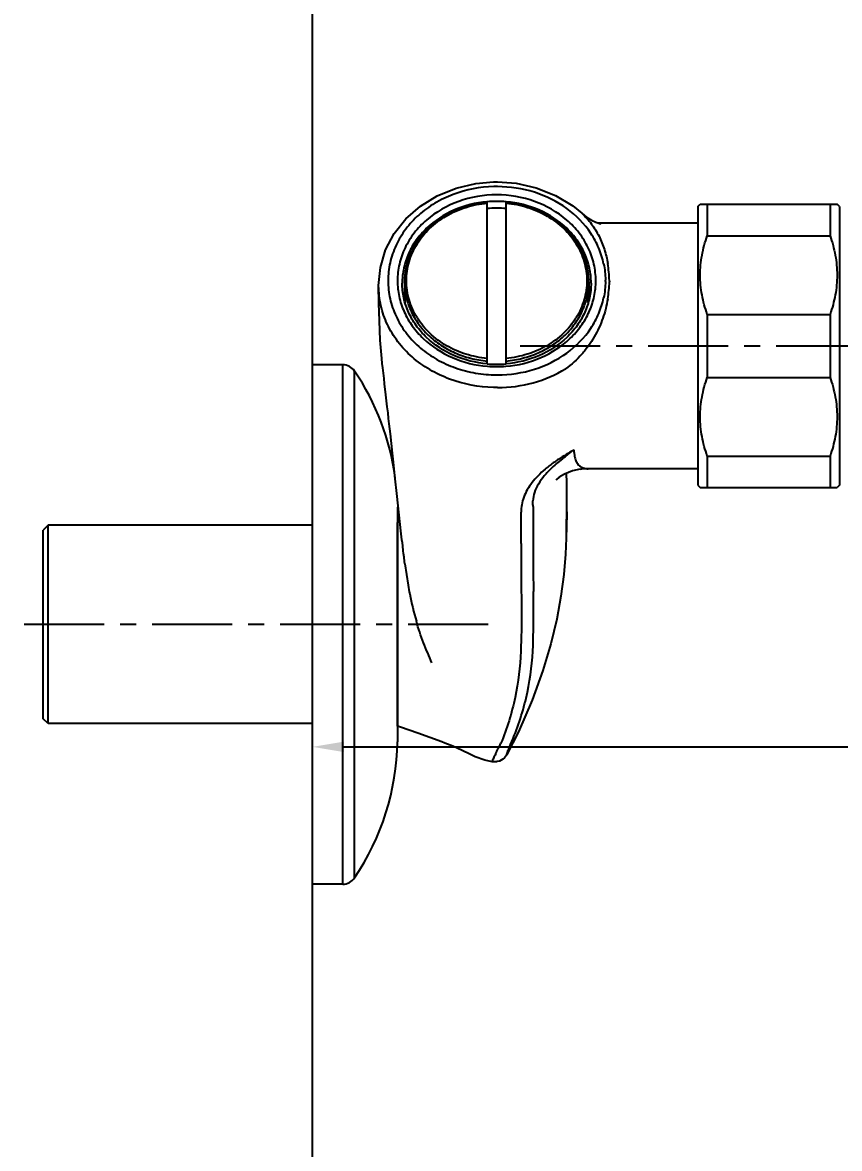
# Model space of a CAD drawing. Header units: millimetres. Extents: x 789 to 1209, y 393 to 987.
# Drawn here: x 997.2 to 1062.1, y 689.6 to 779 of the extents above; entities that cross this region are included whole.
import ezdxf

# ---------------------------------------------------------------- set-up
doc = ezdxf.new("R2010")
doc.units = ezdxf.units.MM
doc.header["$LTSCALE"] = 0.1
doc.linetypes.add('CENTERX2', pattern=[101.6, 63.5, -12.7, 12.7, -12.7])
for name, color, linetype in [('02___PRT_ALL_AXES', 7, 'Continuous'), ('CENTER', 1, 'CENTERX2'), ('DIM', 3, 'Continuous')]:
    doc.layers.add(name, color=color, linetype=linetype)
doc.styles.get("Standard").update_dxf_attribs({"font": 'arial.ttf'})
doc.dimstyles.new('ISO-25', dxfattribs={"dimtxt": 2.5, "dimasz": 2.5, "dimexe": 1.25, "dimexo": 0.625, "dimtad": 1, "dimlfac": 1.333333, "dimtxsty": 'Standard', "dimcen": 2.5, "dimadec": 0, "dimazin": 0, "dimtfac": 1, "dimtmove": 0, "dimatfit": 3, "dimfxl": 0, "dimarcsym": 0})

# ---------------------------------------------------------------- blocks, each defined once
blk = doc.blocks.new('*D2')
at = {"layer": 'Defpoints', "color": 0}
for p in [(940.969, 754.884), (923.109, 487.632), (1008.917, 487.632)]:
    blk.add_point(p, dxfattribs=at)
at = {"layer": 'DIM', "color": 0, "lineweight": -2}
for p, q in [((940.344, 754.884), (921.859, 754.884)), ((923.109, 752.384), (923.109, 490.132)), ((1008.292, 487.632), (921.859, 487.632))]:
    blk.add_line(p, q, dxfattribs=at)
at = {"layer": 'DIM', "color": 0}
for points in [[(922.692, 752.384), (923.526, 752.384), (923.109, 754.884)], [(922.692, 490.132), (923.526, 490.132), (923.109, 487.632)]]:
    blk.add_solid(points, dxfattribs=at)
at = {"layer": 'DIM', "color": 0, "insert": (921.208, 621.258), "char_height": 2.5, "attachment_point": 5, "rotation": 90}
blk.add_mtext('1200', dxfattribs=at)
blk = doc.blocks.new('*D24')
at = {"layer": 'Defpoints', "color": 0}
for p in [(1146.932, 764.739), (1146.932, 721.455), (1020.221, 710.549)]:
    blk.add_point(p, dxfattribs=at)
at = {"layer": 'DIM', "color": 0, "lineweight": -2}
for p, q in [((1146.932, 764.114), (1146.932, 720.205)), ((1020.221, 711.174), (1020.221, 722.705)), ((1022.721, 721.455), (1144.432, 721.455))]:
    blk.add_line(p, q, dxfattribs=at)
at = {"layer": 'DIM', "color": 0}
for points in [[(1022.721, 721.872), (1022.721, 721.038), (1020.221, 721.455)], [(1144.432, 721.872), (1144.432, 721.038), (1146.932, 721.455)]]:
    blk.add_solid(points, dxfattribs=at)
at = {"layer": 'DIM', "color": 0, "insert": (1083.577, 723.582), "char_height": 2.5, "attachment_point": 5}
blk.add_mtext('168,95', dxfattribs=at)

msp = doc.modelspace()

# ---------------------------------------------------------------- linework, layer by layer
for p, q in [((1020.2214, 515.1747), (1020.2214, 906.6507)), ((1022.6345, 710.5493), (1022.6345, 751.7993)), ((1023.567, 711.045), (1023.567, 751.3037))]:
    msp.add_line(p, q)
at = {"color": 7, "linetype": 'Continuous'}
for p, q in [((1034.6082, 766.3235), (1034.9214, 766.3235)), ((1034.9214, 765.9485), (1034.6235, 765.9486)), ((1034.0917, 764.7491), (1034.0796, 764.748)), ((1034.0964, 751.8794), (1034.0964, 764.7187)), ((1035.5964, 751.8782), (1035.5964, 764.7187)), ((1035.6131, 764.748), (1035.6011, 764.7491)), ((1041.6034, 763.8393), (1041.6064, 763.8366)), ((1050.8214, 764.3618), (1051.0089, 764.5493)), ((1050.8214, 764.3618), (1050.8214, 742.2369)), ((1051.0089, 764.5493), (1061.8839, 764.5493)), ((1051.5714, 764.5493), (1051.5714, 762.0435)), ((1061.3214, 764.5493), (1061.3214, 762.0435)), ((1062.0714, 764.3618), (1061.8839, 764.5493)), ((1062.0714, 764.3618), (1062.0714, 742.2369)), ((1050.8214, 763.0598), (1042.9026, 763.0598)), ((1051.5714, 762.0435), (1061.3214, 762.0435)), ((1027.5339, 758.3993), (1027.5339, 758.3991)), ((1027.5339, 758.3993), (1027.5339, 757.5368)), ((1042.1589, 758.3993), (1042.1589, 757.5368)), ((1042.1589, 758.3991), (1042.1589, 758.3993)), ((1043.4865, 758.4167), (1043.4865, 758.532)), ((1043.7956, 758.4515), (1043.7989, 758.4981)), ((1043.7956, 758.4515), (1043.7956, 758.4305)), ((1025.4728, 758.101), (1025.4728, 758.0982)), ((1025.4733, 758.0621), (1025.4728, 758.0982)), ((1051.5714, 755.8051), (1061.3214, 755.8051)), ((1051.5714, 755.8051), (1051.5714, 750.7935)), ((1061.3214, 755.8051), (1061.3214, 750.7935)), ((1025.7226, 752.2994), (1025.7232, 752.2934)), ((1022.6343, 710.5493), (1022.6345, 751.7993)), ((1023.5668, 711.045), (1023.567, 751.3037)), ((1034.1081, 751.6844), (1034.1192, 751.6835)), ((1035.5735, 751.6835), (1035.5846, 751.6844)), ((1034.6235, 751.0001), (1034.9214, 751.0001)), ((1051.5714, 750.7935), (1061.3214, 750.7935)), ((1034.9214, 749.9913), (1034.6051, 749.9912)), ((1026.4945, 745.5356), (1026.4089, 746.3061)), ((1026.5768, 744.7896), (1026.4945, 745.5356)), ((1026.6571, 744.0584), (1026.5768, 744.7896)), ((1026.7738, 742.9899), (1026.6571, 744.0584)), ((1051.5714, 744.5551), (1061.3214, 744.5551)), ((1051.5714, 744.5551), (1051.5714, 742.0493)), ((1061.3214, 744.5551), (1061.3214, 742.0493)), ((1040.4137, 742.4243), (1040.4063, 743.188)), ((1041.4853, 743.4965), (1041.492, 743.4974)), ((1042.1186, 743.5388), (1042.1207, 743.5388)), ((1050.8214, 743.5388), (1042.1282, 743.5388)), ((1026.9525, 741.3469), (1026.7738, 742.9899)), ((1050.8214, 742.2368), (1051.0089, 742.0493)), ((1051.0089, 742.0493), (1061.8839, 742.0493)), ((1062.0714, 742.2368), (1061.8839, 742.0493)), ((1027.1699, 739.3536), (1026.9525, 741.3469)), ((1026.9688, 740.4946), (1026.9688, 721.8541)), ((1037.7443, 740.5325), (1037.7432, 738.0807)), ((1036.7841, 737.6144), (1036.7859, 740.083)), ((999.2214, 739.0493), (998.8464, 738.6743)), ((999.2214, 723.2993), (999.2214, 739.0493)), ((1020.2214, 739.0493), (999.2214, 739.0493)), ((1026.9714, 723.0909), (1026.9714, 739.2679)), ((1027.2774, 738.377), (1027.1699, 739.3536)), ((998.8464, 723.6745), (998.8464, 738.6741)), ((1027.5652, 735.993), (1027.8214, 734.2942)), ((1036.8113, 733.3314), (1036.8112, 733.3161)), ((1037.7744, 733.7909), (1037.7744, 733.8042)), ((999.2214, 723.2993), (998.8464, 723.6743)), ((1020.2214, 723.2993), (999.2214, 723.2993)), ((1036.5693, 722.6517), (1035.6582, 720.8496)), ((1032.7071, 720.8679), (1032.7073, 720.8678)), ((1035.6582, 720.8496), (1035.6581, 720.8494)), ((1034.4836, 720.2731), (1034.4837, 720.2731))]:
    msp.add_line(p, q, dxfattribs=at)
for points in [[(1025.4728, 758.101), (1025.6158, 759.5168), (1026.0329, 760.921), (1026.7186, 762.2173), (1027.6475, 763.3853), (1028.7938, 764.3911), (1030.1314, 765.209), (1031.6207, 765.8189), (1033.1892, 766.1943), (1034.608, 766.3236)], [(1034.9214, 766.3234), (1036.3998, 766.2175), (1037.9967, 765.86), (1039.5124, 765.2579), (1040.889, 764.4239), (1041.6034, 763.8393)], [(1041.6041, 763.8408), (1041.9821, 763.5364), (1042.3829, 763.2854), (1042.7247, 763.1229), (1042.9665, 763.0372), (1043.0137, 763.0238)], [(1043.0137, 763.0238), (1043.0831, 763.0068), (1043.0761, 763.0078)], [(1025.724, 752.2951), (1025.604, 753.7541), (1025.5318, 755.2853), (1025.4927, 756.6862), (1025.4726, 758.0619)], [(1026.0566, 749.4074), (1025.954, 750.2923), (1025.9046, 750.7161), (1025.8553, 751.1426), (1025.8087, 751.5482), (1025.7658, 751.9106), (1025.7232, 752.2934)], [(1026.4089, 746.3061), (1026.3182, 747.1148), (1026.2699, 747.5422), (1026.2189, 747.992), (1026.1653, 748.4623), (1026.1105, 748.9398), (1026.0566, 749.4074)], [(1041.492, 743.4974), (1040.8665, 743.3659), (1040.2432, 743.1246), (1039.8224, 742.8737), (1039.5956, 742.6868), (1039.5429, 742.6319)], [(1042.1201, 743.5388), (1041.9133, 743.5347), (1041.5932, 743.5101), (1041.4852, 743.4967)], [(1040.4145, 740.1259), (1040.4132, 739.9957), (1040.3977, 738.9692), (1040.3762, 738.0277)], [(1027.384, 737.4319), (1027.3571, 737.6665), (1027.3302, 737.9042), (1027.2774, 738.377)], [(1040.3759, 738.0278), (1040.3206, 736.7467), (1040.1807, 735.1341), (1039.9493, 733.4147), (1039.6145, 731.5944), (1039.1525, 729.643), (1038.5207, 727.5085), (1037.6667, 725.1581), (1036.5693, 722.6517)], [(1027.5656, 735.9929), (1027.5397, 736.1696), (1027.4932, 736.5131), (1027.457, 736.806), (1027.4317, 737.0218), (1027.384, 737.4319)], [(1027.2096, 723.0305), (1027.0586, 723.0736), (1026.9714, 723.0909)], [(1030.7323, 721.7503), (1030.4824, 721.8443), (1028.5853, 722.5437), (1027.2094, 723.0299)], [(1032.7071, 720.8679), (1032.1079, 721.1661), (1031.3685, 721.4968), (1030.7322, 721.7504)], [(1034.4836, 720.2731), (1033.9054, 720.399), (1033.1463, 720.6607), (1032.7073, 720.868)], [(1035.6579, 720.8492), (1035.6315, 720.8031), (1035.5589, 720.6966), (1035.4652, 720.5894), (1035.35, 720.4884), (1035.2147, 720.3995), (1035.0623, 720.329), (1034.8958, 720.2806), (1034.8466, 720.2715)], [(1034.8466, 720.2715), (1034.8011, 720.2651), (1034.5851, 720.26), (1034.4834, 720.272)]]:
    msp.add_lwpolyline(points, dxfattribs=at)
for centre, radius, start, end in [((1034.8464, 756.118), 8.664, 85.002819, 94.997188), ((1034.8464, 755.7953), 8.4493, 84.90746, 95.09254), ((1033.6161, 758.6897), 5.9773, 211.554284, 212.108673), ((1036.0766, 758.6897), 5.9773, 327.891327, 328.445715), ((1022.6345, 750.6743), 1.125, 34.017117, 90), ((1034.8464, 760.5633), 8.7214, 265.062743, 274.936355), ((1034.8464, 760.7525), 9.0981, 265.41566, 274.58418), ((1030.6106, 757.0544), 15.848, 307.206699, 310.376956), ((929.4242, 741.2373), 110.9959, 359.426309, 0.612654), ((929.4361, 741.2374), 110.984, 358.483056, 359.426189), ((1307.7424, 737.8003), 269.9985, 179.940357, 180.84832), ((1297.9245, 737.0796), 261.1404, 179.882661, 180.822397), ((1019.2292, 730.3385), 18.1266, 329.951074, 331.663932), ((1015.1494, 730.6208), 22.6581, 336.684624, 337.989424), ((1022.6345, 711.6743), 1.125, 270, 325.982882)]:
    msp.add_arc(centre, radius, start, end, dxfattribs=at)
for points, knots in [([(1034.6235, 765.9486), (1033.5262, 765.9245), (1031.8795, 765.6063), (1029.9223, 764.6729), (1028.638, 763.7455), (1027.5914, 762.6114), (1026.816, 761.3215), (1026.3335, 759.9266), (1026.2245, 758.9555), (1026.2225, 758.4743)], [0, 0, 0, 0, 0.2653412, 0.3954493, 0.5224037, 0.6458154, 0.7659889, 0.8836784, 1, 1, 1, 1]), ([(1043.3421, 759.8219), (1043.2555, 760.2485), (1042.9932, 761.094), (1042.1377, 762.6803), (1040.4746, 764.3708), (1037.8671, 765.6537), (1035.908, 765.9484), (1034.9214, 765.9485)], [0, 0, 0, 0, 0.1164174, 0.2349304, 0.4796149, 0.7361, 1, 1, 1, 1]), ([(1042.7214, 758.4743), (1042.7214, 758.9207), (1042.6183, 759.8222), (1042.1625, 761.1148), (1041.4244, 762.3033), (1040.092, 763.7021), (1037.8832, 764.956), (1034.8464, 765.4664), (1031.8096, 764.956), (1029.6007, 763.7021), (1028.2684, 762.3033), (1027.5303, 761.1148), (1027.0744, 759.8222), (1026.9714, 758.9207), (1026.9714, 758.4743)], [0, 0, 0, 0, 0.0581515, 0.1170181, 0.177189, 0.239019, 0.367202, 0.5, 0.632798, 0.760981, 0.822811, 0.8829819, 0.9418485, 1, 1, 1, 1]), ([(1034.0796, 764.748), (1033.1797, 764.6679), (1031.4252, 764.231), (1029.5479, 763.0074), (1028.4281, 761.7174), (1027.8113, 760.6421), (1027.4319, 759.4858), (1027.3464, 758.6842), (1027.3464, 758.2868)], [0, 0, 0, 0, 0.2656079, 0.5212164, 0.6446628, 0.7650808, 0.8831733, 1, 1, 1, 1]), ([(1034.0964, 764.7187), (1033.6541, 764.6791), (1032.7796, 764.5303), (1031.5323, 764.1024), (1030.3935, 763.4838), (1029.4016, 762.6939), (1028.5903, 761.7579), (1027.9882, 760.7058), (1027.6174, 759.5736), (1027.5338, 758.7884), (1027.5339, 758.3991)], [0, 0, 0, 0, 0.1334495, 0.2652727, 0.3946579, 0.5210664, 0.6443434, 0.7647537, 0.8829713, 1, 1, 1, 1]), ([(1028.5226, 755.5617), (1028.2533, 756.0003), (1027.8303, 756.9444), (1027.6114, 758.4734), (1027.8302, 760.0035), (1028.4714, 761.4363), (1029.4906, 762.6857), (1030.823, 763.6805), (1032.3874, 764.3658), (1033.5205, 764.5906), (1034.0964, 764.6431)], [0, 0, 0, 0, 0.1206601, 0.239109, 0.3575568, 0.478214, 0.602678, 0.7315609, 0.8644309, 1, 1, 1, 1]), ([(1042.1589, 758.3991), (1042.1589, 758.7884), (1042.0753, 759.5736), (1041.7045, 760.7058), (1041.1024, 761.7579), (1040.2912, 762.6939), (1039.2993, 763.4838), (1038.1604, 764.1024), (1036.9131, 764.5303), (1036.0386, 764.6791), (1035.5964, 764.7187)], [0, 0, 0, 0, 0.1170286, 0.2352462, 0.3556565, 0.4789336, 0.6053422, 0.7347273, 0.8665506, 1, 1, 1, 1]), ([(1035.5964, 764.6431), (1036.1722, 764.5906), (1037.3053, 764.3658), (1038.8697, 763.6805), (1040.2021, 762.6857), (1041.2213, 761.4363), (1041.8625, 760.0035), (1042.0814, 758.4734), (1041.8624, 756.9444), (1041.4395, 756.0003), (1041.1702, 755.5617)], [0, 0, 0, 0, 0.1355691, 0.2684391, 0.397322, 0.521786, 0.6424432, 0.760891, 0.8793399, 1, 1, 1, 1]), ([(1042.3464, 758.2868), (1042.3464, 758.6842), (1042.2608, 759.4858), (1041.8814, 760.6421), (1041.2646, 761.7174), (1040.1448, 763.0074), (1038.2675, 764.231), (1036.513, 764.6679), (1035.6131, 764.748)], [0, 0, 0, 0, 0.1168267, 0.2349192, 0.3553372, 0.4787836, 0.7343921, 1, 1, 1, 1]), ([(1041.6061, 763.8365), (1041.8894, 763.578), (1042.4042, 763.0052), (1043.0034, 762.0224), (1043.4338, 760.9575), (1043.6095, 760.2109), (1043.6664, 759.8331)], [0, 0, 0, 0, 0.2510598, 0.5003954, 0.7499105, 1, 1, 1, 1]), ([(1051.0089, 758.9243), (1051.0089, 759.4525), (1051.1106, 760.515), (1051.3946, 761.5415), (1051.5714, 762.0435)], [0, 0, 0, 0, 0.4980818, 1, 1, 1, 1]), ([(1061.3214, 762.0435), (1061.4981, 761.5415), (1061.7821, 760.515), (1061.8839, 759.4525), (1061.8839, 758.9243)], [0, 0, 0, 0, 0.5019186, 1, 1, 1, 1]), ([(1043.7989, 758.4981), (1043.795, 758.7224), (1043.7662, 759.1697), (1043.7016, 759.6128), (1043.6664, 759.8332)], [0, 0, 0, 0, 0.5012267, 1, 1, 1, 1]), ([(1026.2225, 758.4743), (1026.2242, 757.9932), (1026.3337, 757.0221), (1026.8161, 755.6273), (1027.5913, 754.3372), (1028.6381, 753.2032), (1029.9217, 752.2758), (1031.3838, 751.5796), (1032.9686, 751.1309), (1034.07, 751.0128), (1034.6235, 751.0001)], [0, 0, 0, 0, 0.1162091, 0.2337857, 0.3538434, 0.4771388, 0.6039748, 0.7339588, 0.8662908, 1, 1, 1, 1]), ([(1026.9714, 758.4743), (1026.9714, 758.0547), (1027.0623, 757.208), (1027.4653, 755.9873), (1028.1202, 754.8531), (1029.3088, 753.4946), (1031.2994, 752.2116), (1033.1567, 751.762), (1034.1081, 751.6844)], [0, 0, 0, 0, 0.1167788, 0.2348384, 0.3552468, 0.478708, 0.7343794, 1, 1, 1, 1]), ([(1027.5339, 758.3991), (1027.5339, 758.0117), (1027.6173, 757.2303), (1027.9871, 756.1032), (1028.5881, 755.0551), (1029.3985, 754.1218), (1030.3902, 753.3335), (1031.5295, 752.7157), (1032.7781, 752.2881), (1033.6535, 752.1395), (1034.0964, 752.0999)], [0, 0, 0, 0, 0.1166147, 0.2344859, 0.3546814, 0.4778982, 0.6044004, 0.7340116, 0.8661624, 1, 1, 1, 1]), ([(1035.5846, 751.6844), (1036.5361, 751.762), (1038.3933, 752.2116), (1040.3839, 753.4946), (1041.5725, 754.8531), (1042.2274, 755.9873), (1042.6305, 757.208), (1042.7214, 758.0547), (1042.7214, 758.4743)], [0, 0, 0, 0, 0.2656206, 0.521292, 0.6447532, 0.7651616, 0.8832212, 1, 1, 1, 1]), ([(1035.5964, 752.0999), (1036.0392, 752.1395), (1036.9147, 752.2881), (1038.1632, 752.7157), (1039.3026, 753.3335), (1040.2942, 754.1218), (1041.1046, 755.0551), (1041.7056, 756.1032), (1042.0754, 757.2303), (1042.1588, 758.0117), (1042.1589, 758.3991)], [0, 0, 0, 0, 0.1338375, 0.2659884, 0.3955996, 0.5221018, 0.6453186, 0.7655141, 0.8833853, 1, 1, 1, 1]), ([(1043.6664, 757.0393), (1043.7023, 757.2623), (1043.7694, 757.7078), (1043.7973, 758.1581), (1043.7989, 758.3824)], [0, 0, 0, 0, 0.5017451, 1, 1, 1, 1]), ([(1051.5714, 755.8051), (1051.3946, 756.3071), (1051.1106, 757.3336), (1051.0089, 758.3962), (1051.0089, 758.9243)], [0, 0, 0, 0, 0.5019186, 1, 1, 1, 1]), ([(1061.8839, 758.9243), (1061.8839, 758.3962), (1061.7821, 757.3336), (1061.4981, 756.3071), (1061.3214, 755.8051)], [0, 0, 0, 0, 0.4980818, 1, 1, 1, 1]), ([(1034.6051, 749.9912), (1033.4157, 750.0177), (1031.0735, 750.4693), (1028.5108, 751.9446), (1026.9724, 753.5894), (1026.1172, 754.9774), (1025.6023, 756.4911), (1025.4809, 757.5408), (1025.4733, 758.0621)], [0, 0, 0, 0, 0.2657768, 0.5221208, 0.6456274, 0.7658582, 0.883525, 1, 1, 1, 1]), ([(1034.0958, 751.8743), (1033.1915, 751.9525), (1031.4308, 752.3856), (1029.5461, 753.6049), (1028.4247, 754.8891), (1027.8093, 755.9558), (1027.4315, 757.1008), (1027.3464, 757.894), (1027.3464, 758.2868)], [0, 0, 0, 0, 0.2674356, 0.5238844, 0.6471842, 0.7670505, 0.8842555, 1, 1, 1, 1]), ([(1042.3464, 758.2868), (1042.3464, 757.894), (1042.2612, 757.1008), (1041.8834, 755.9558), (1041.268, 754.889), (1040.1466, 753.6048), (1038.2619, 752.3856), (1036.5011, 751.9525), (1035.5968, 751.8743)], [0, 0, 0, 0, 0.1157447, 0.2329497, 0.3528159, 0.4761155, 0.732564, 1, 1, 1, 1]), ([(1034.9214, 751.0001), (1035.908, 751.0002), (1037.867, 751.295), (1040.4746, 752.5779), (1042.1376, 754.2684), (1042.9933, 755.8546), (1043.2554, 756.7002), (1043.3418, 757.1268)], [0, 0, 0, 0, 0.2639002, 0.5203857, 0.7650708, 0.8835843, 1, 1, 1, 1]), ([(1043.6664, 757.0393), (1043.5852, 756.518), (1043.3208, 755.4722), (1042.7531, 754.2365), (1042.1513, 753.3031), (1041.4418, 752.4035), (1040.7905, 751.8195), (1040.3174, 751.4847)], [0, 0, 0, 0, 0.2380511, 0.4836248, 0.6099159, 0.7384596, 1, 1, 1, 1]), ([(1034.0964, 752.3055), (1033.5259, 752.3575), (1032.4032, 752.5791), (1030.8509, 753.2536), (1029.5253, 754.2315), (1028.8329, 755.0667), (1028.5531, 755.5126)], [0, 0, 0, 0, 0.2596836, 0.514274, 0.7613314, 1, 1, 1, 1]), ([(1041.1397, 755.5126), (1040.8598, 755.0667), (1040.1674, 754.2315), (1038.8419, 753.2536), (1037.2895, 752.5791), (1036.1668, 752.3575), (1035.5964, 752.3055)], [0, 0, 0, 0, 0.2386686, 0.485726, 0.7403164, 1, 1, 1, 1]), ([(1034.9214, 749.9913), (1035.8742, 749.9913), (1037.7656, 750.2495), (1039.5243, 750.9981), (1040.3178, 751.485)], [0, 0, 0, 0, 0.505809, 1, 1, 1, 1]), ([(1051.5714, 744.5551), (1051.3946, 745.0571), (1051.1106, 746.084), (1050.9582, 747.6743), (1051.1106, 749.2647), (1051.3946, 750.2915), (1051.5714, 750.7935)], [0, 0, 0, 0, 0.2509624, 0.5, 0.7490377, 1, 1, 1, 1]), ([(1061.3214, 750.7935), (1061.4981, 750.2915), (1061.7821, 749.2647), (1061.9345, 747.6743), (1061.7821, 746.084), (1061.4981, 745.0571), (1061.3214, 744.5551)], [0, 0, 0, 0, 0.2509624, 0.5, 0.7490377, 1, 1, 1, 1]), ([(1040.8771, 744.9813), (1040.8068, 744.9405), (1040.5285, 744.78), (1040.2569, 744.6084), (1040.0537, 744.4807)], [0, 0, 0, 0, 0.2531098, 1, 1, 1, 1]), ([(1040.8771, 744.9813), (1040.8884, 744.9857), (1040.9296, 745.0042), (1040.9664, 745.0308), (1040.9936, 745.0494)], [0, 0, 0, 0, 0.2685714, 1, 1, 1, 1]), ([(1041.0005, 744.8455), (1040.9994, 744.862), (1040.9952, 744.9301), (1040.9936, 744.9983), (1040.9936, 745.0498)], [0, 0, 0, 0, 0.2439226, 1, 1, 1, 1]), ([(1040.0537, 744.4807), (1039.9298, 744.4083), (1039.6923, 744.2526), (1039.3464, 744.0123), (1039.0133, 743.7703), (1038.6012, 743.4398), (1038.1364, 743.0093), (1037.6565, 742.4617), (1037.2734, 741.8902), (1036.9904, 741.301), (1036.825, 740.6945), (1036.7902, 740.2852), (1036.7859, 740.083)], [0, 0, 0, 0, 0.0752985, 0.1487678, 0.2209457, 0.2911996, 0.4257402, 0.5526439, 0.6722432, 0.7855574, 0.8939449, 1, 1, 1, 1]), ([(1040.1937, 744.4322), (1039.861, 744.1689), (1039.3086, 743.7131), (1038.6287, 743.003), (1038.1561, 742.354), (1037.8314, 741.6872), (1037.7415, 741.2193), (1037.728, 740.9933)], [0, 0, 0, 0, 0.2924613, 0.4928163, 0.6761108, 0.8439625, 1, 1, 1, 1]), ([(1041.0005, 744.8455), (1041.0065, 744.7064), (1041.0395, 744.4484), (1041.158, 744.1022), (1041.3421, 743.8316), (1041.5089, 743.7086), (1041.596, 743.6626)], [0, 0, 0, 0, 0.3016556, 0.5599146, 0.7864888, 1, 1, 1, 1]), ([(1041.596, 743.6626), (1041.6352, 743.6419), (1041.8, 743.5683), (1041.983, 743.5391), (1042.1187, 743.5388)], [0, 0, 0, 0, 0.2461258, 1, 1, 1, 1]), ([(1037.7445, 740.5328), (1037.7294, 740.6467), (1037.7207, 740.8009), (1037.7259, 740.9545), (1037.7281, 740.9933)], [0, 0, 0, 0, 0.7473848, 1, 1, 1, 1]), ([(1027.8214, 734.2946), (1027.8564, 734.0636), (1028.0233, 733.1), (1028.265, 732.1507), (1028.4711, 731.4358)], [0, 0, 0, 0, 0.2389862, 1, 1, 1, 1]), ([(1037.7357, 729.5171), (1037.747, 729.8807), (1037.7838, 731.3047), (1037.7898, 732.7296), (1037.7738, 733.7902)], [0, 0, 0, 0, 0.2553635, 1, 1, 1, 1]), ([(1036.8106, 733.3161), (1036.8158, 732.9685), (1036.8277, 731.5458), (1036.803, 730.123), (1036.7671, 729.0485)], [0, 0, 0, 0, 0.2443346, 1, 1, 1, 1]), ([(1029.7049, 728.1317), (1029.5854, 728.3884), (1029.3649, 728.9191), (1029.0365, 729.7285), (1028.7298, 730.5679), (1028.5516, 731.1435), (1028.4713, 731.4358)], [0, 0, 0, 0, 0.240678, 0.4882276, 0.7423818, 1, 1, 1, 1]), ([(1036.7664, 729.0485), (1036.7238, 727.814), (1036.4154, 725.3138), (1035.6642, 722.9094), (1035.1839, 721.7348)], [0, 0, 0, 0, 0.4932655, 1, 1, 1, 1]), ([(1036.1561, 722.129), (1036.6386, 723.3141), (1037.4019, 725.7412), (1037.6946, 728.2682), (1037.7347, 729.5165)], [0, 0, 0, 0, 0.5060711, 1, 1, 1, 1]), ([(1034.7194, 720.8077), (1034.6896, 720.7482), (1034.6099, 720.5834), (1034.5384, 720.4148), (1034.4945, 720.3068)], [0, 0, 0, 0, 0.3630358, 1, 1, 1, 1]), ([(1034.8462, 721.101), (1034.8348, 721.0742), (1034.7925, 720.9764), (1034.7512, 720.8782), (1034.7194, 720.8077)], [0, 0, 0, 0, 0.2734916, 1, 1, 1, 1]), ([(1034.9196, 721.2618), (1034.9129, 721.2481), (1034.8875, 721.195), (1034.8635, 721.1411), (1034.8462, 721.101)], [0, 0, 0, 0, 0.258262, 1, 1, 1, 1]), ([(1035.6581, 720.8493), (1035.6573, 720.848), (1035.6551, 720.8437), (1035.6543, 720.8521), (1035.6572, 720.86), (1035.661, 720.8781), (1035.6683, 720.9017), (1035.678, 720.9334), (1035.6908, 720.9722), (1035.7136, 721.0389), (1035.7506, 721.1411), (1035.8064, 721.2863), (1035.8768, 721.4603), (1035.929, 721.5858), (1035.9572, 721.6529)], [0, 0, 0, 0, 0.0052399, 0.0086963, 0.0201169, 0.040148, 0.0691127, 0.107105, 0.1541811, 0.2103955, 0.350783, 0.5300418, 0.7482759, 1, 1, 1, 1]), ([(1034.4945, 720.3068), (1034.4912, 720.2984), (1034.4862, 720.2865), (1034.4843, 720.2775), (1034.4829, 720.2733), (1034.4836, 720.2731)], [0, 0, 0, 0, 0.7617793, 0.9404329, 1, 1, 1, 1])]:
    msp.add_open_spline(points, degree=3, knots=knots, dxfattribs=at)
for points in [[(1043.3421, 759.8219), (1043.4291, 759.3981), (1043.4855, 758.9646), (1043.4865, 758.532)], [(1043.4865, 758.4167), (1043.4855, 757.984), (1043.4293, 757.5505), (1043.3418, 757.1268)], [(1043.7957, 758.4305), (1043.7964, 758.4144), (1043.7978, 758.3984), (1043.7989, 758.3824)], [(1040.0537, 744.4808), (1040.099, 744.461), (1040.1458, 744.4444), (1040.1937, 744.4322)]]:
    msp.add_open_spline(points, degree=3, dxfattribs=at)
at = {"layer": '02___PRT_ALL_AXES', "color": 7, "linetype": 'Continuous'}
for p, q in [((1027.5339, 758.3993), (1027.5339, 757.5368)), ((1042.1589, 758.3993), (1042.1589, 757.5368)), ((1020.2214, 710.5494), (1020.2214, 751.7993)), ((1022.6345, 751.7993), (1020.2214, 751.7993)), ((1022.6345, 710.5493), (1020.2214, 710.5493))]:
    msp.add_line(p, q, dxfattribs=at)
for centre, radius, start, end in [((1033.038, 757.5377), 5.5042, 180.009466, 188.331412), ((1036.6547, 757.5377), 5.5042, 351.665854, 359.990529), ((1007.0776, 740.1743), 19.8938, 7.654522, 34.017117), ((1007.0776, 722.1743), 19.8938, 325.982882, 359.077603)]:
    msp.add_arc(centre, radius, start, end, dxfattribs=at)
at = {"layer": 'CENTER'}
for p, q in [((1036.7214, 753.2993), (1073.4714, 753.2993)), ((1034.1681, 731.1743), (991.8714, 731.1743))]:
    msp.add_line(p, q, dxfattribs=at)

# ---------------------------------------------------------------- dimensions: what is measured, and where the dimension line sits
at = {"layer": 'DIM'}
dim = msp.add_linear_dim(base=(1146.9324, 721.4548), p1=(1020.2214, 710.5493), p2=(1146.9324, 764.7387), dimstyle='ISO-25', dxfattribs=at)
dim.commit()
dim.dimension.update_dxf_attribs({"geometry": '*D24', "text_midpoint": (1083.5769, 723.5822)})
dim = msp.add_linear_dim(base=(923.1091, 487.6324), p1=(940.9688, 754.8835), p2=(1008.9173, 487.6324), angle=90, text='1200', dimstyle='ISO-25', dxfattribs=at)
dim.commit()
dim.dimension.update_dxf_attribs({"geometry": '*D2', "text_midpoint": (923.1091, 621.258), "dimtype": 160})

doc.saveas('drawing.dxf')
